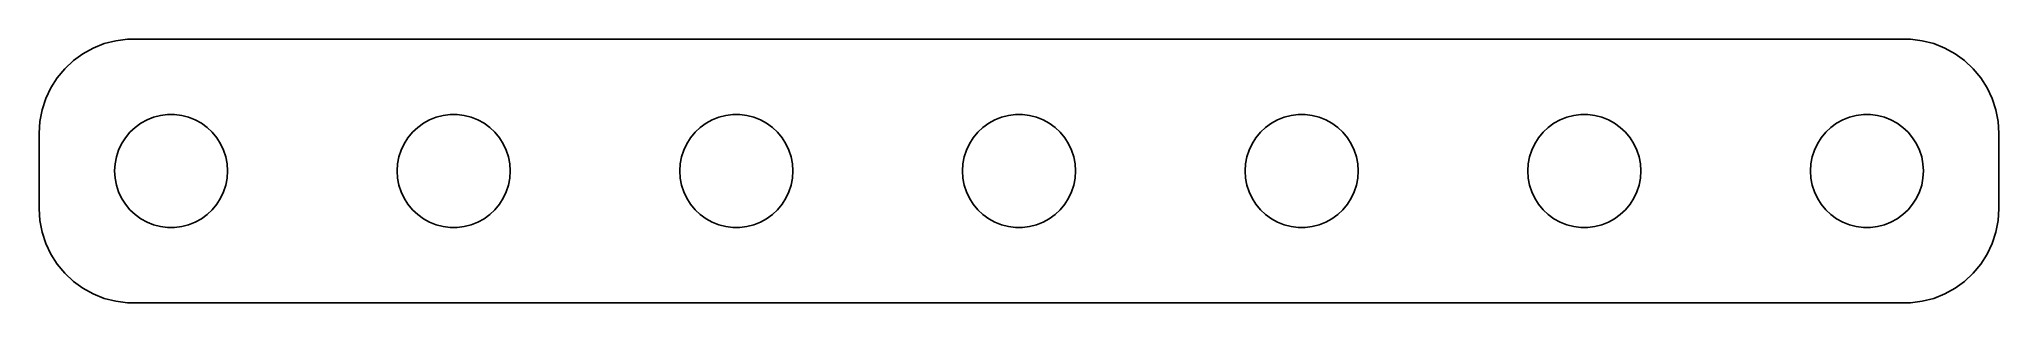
# Model space of a CAD drawing. Header units: metres. Extents: x 0 to 104, y 1 to 14.
import ezdxf

# ---------------------------------------------------------------- set-up
doc = ezdxf.new("R2010")
doc.units = ezdxf.units.M

msp = doc.modelspace()

# ---------------------------------------------------------------- linework, layer by layer
for p, q in [((2.82086, 13.7216), (2.31287, 13.3526)), ((3.37109, 14.0241), (2.82086, 13.7216)), ((3.95491, 14.2553), (3.37109, 14.0241)), ((4.56308, 14.4114), (3.95491, 14.2553)), ((5.18604, 14.4901), (4.56308, 14.4114)), ((99.8139, 14.4901), (5.18604, 14.4901)), ((100.437, 14.4114), (99.8139, 14.4901)), ((101.045, 14.2553), (100.437, 14.4114)), ((101.629, 14.0241), (101.045, 14.2553)), ((102.179, 13.7216), (101.629, 14.0241)), ((102.687, 13.3526), (102.179, 13.7216)), ((1.85515, 12.9227), (1.45491, 12.4389)), ((2.31287, 13.3526), (1.85515, 12.9227)), ((103.145, 12.9227), (102.687, 13.3526)), ((103.545, 12.4389), (103.145, 12.9227)), ((1.11845, 11.9088), (0.85111, 11.3406)), ((1.45491, 12.4389), (1.11845, 11.9088)), ((103.882, 11.9088), (103.545, 12.4389)), ((104.149, 11.3406), (103.882, 11.9088)), ((0.65707, 10.7434), (0.53941, 10.1267)), ((0.85111, 11.3406), (0.65707, 10.7434)), ((6.57294, 10.3532), (6.93785, 10.4469)), ((6.93785, 10.4469), (7.31161, 10.4941)), ((7.31161, 10.4941), (7.68837, 10.4941)), ((7.68837, 10.4941), (8.06213, 10.4469)), ((8.06213, 10.4469), (8.42705, 10.3532)), ((21.5729, 10.3532), (21.9379, 10.4469)), ((21.9379, 10.4469), (22.3116, 10.4941)), ((22.3116, 10.4941), (22.6884, 10.4941)), ((22.6884, 10.4941), (23.0621, 10.4469)), ((23.0621, 10.4469), (23.427, 10.3532)), ((36.5729, 10.3532), (36.9379, 10.4469)), ((36.9379, 10.4469), (37.3116, 10.4941)), ((37.3116, 10.4941), (37.6884, 10.4941)), ((37.6884, 10.4941), (38.0621, 10.4469)), ((38.0621, 10.4469), (38.427, 10.3532)), ((51.5729, 10.3532), (51.9379, 10.4469)), ((51.9379, 10.4469), (52.3116, 10.4941)), ((52.3116, 10.4941), (52.6884, 10.4941)), ((52.6884, 10.4941), (53.0621, 10.4469)), ((53.0621, 10.4469), (53.427, 10.3532)), ((66.573, 10.3532), (66.9379, 10.4469)), ((66.9379, 10.4469), (67.3116, 10.4941)), ((67.3116, 10.4941), (67.6884, 10.4941)), ((67.6884, 10.4941), (68.0621, 10.4469)), ((68.0621, 10.4469), (68.427, 10.3532)), ((81.573, 10.3532), (81.9379, 10.4469)), ((81.9379, 10.4469), (82.3116, 10.4941)), ((82.3116, 10.4941), (82.6884, 10.4941)), ((82.6884, 10.4941), (83.0621, 10.4469)), ((83.0621, 10.4469), (83.427, 10.3532)), ((96.573, 10.3532), (96.9379, 10.4469)), ((96.9379, 10.4469), (97.3116, 10.4941)), ((97.3116, 10.4941), (97.6884, 10.4941)), ((97.6884, 10.4941), (98.0621, 10.4469)), ((98.0621, 10.4469), (98.427, 10.3532)), ((104.343, 10.7434), (104.149, 11.3406)), ((104.461, 10.1267), (104.343, 10.7434)), ((0.53941, 10.1267), (0.5, 9.5)), ((0.5, 9.5), (0.5, 5.5)), ((5.07294, 9.26335), (5.31308, 9.55363)), ((5.31308, 9.55363), (5.58772, 9.81154)), ((5.58772, 9.81154), (5.89252, 10.033)), ((5.89252, 10.033), (6.22266, 10.2145)), ((6.22266, 10.2145), (6.57294, 10.3532)), ((8.42705, 10.3532), (8.77733, 10.2145)), ((8.77733, 10.2145), (9.10747, 10.033)), ((9.10747, 10.033), (9.41226, 9.81154)), ((9.41226, 9.81154), (9.6869, 9.55363)), ((9.6869, 9.55363), (9.92705, 9.26335)), ((20.0729, 9.26335), (20.3131, 9.55363)), ((20.3131, 9.55363), (20.5877, 9.81154)), ((20.5877, 9.81154), (20.8925, 10.033)), ((20.8925, 10.033), (21.2227, 10.2145)), ((21.2227, 10.2145), (21.5729, 10.3532)), ((23.427, 10.3532), (23.7773, 10.2145)), ((23.7773, 10.2145), (24.1075, 10.033)), ((24.1075, 10.033), (24.4123, 9.81154)), ((24.4123, 9.81154), (24.6869, 9.55363)), ((24.6869, 9.55363), (24.927, 9.26335)), ((35.0729, 9.26335), (35.3131, 9.55363)), ((35.3131, 9.55363), (35.5877, 9.81154)), ((35.5877, 9.81154), (35.8925, 10.033)), ((35.8925, 10.033), (36.2227, 10.2145)), ((36.2227, 10.2145), (36.5729, 10.3532)), ((38.427, 10.3532), (38.7773, 10.2145)), ((38.7773, 10.2145), (39.1075, 10.033)), ((39.1075, 10.033), (39.4123, 9.81154)), ((39.4123, 9.81154), (39.6869, 9.55363)), ((39.6869, 9.55363), (39.927, 9.26335)), ((50.0729, 9.26335), (50.3131, 9.55363)), ((50.3131, 9.55363), (50.5877, 9.81154)), ((50.5877, 9.81154), (50.8925, 10.033)), ((50.8925, 10.033), (51.2227, 10.2145)), ((51.2227, 10.2145), (51.5729, 10.3532)), ((53.427, 10.3532), (53.7773, 10.2145)), ((53.7773, 10.2145), (54.1075, 10.033)), ((54.1075, 10.033), (54.4123, 9.81154)), ((54.4123, 9.81154), (54.6869, 9.55363)), ((54.6869, 9.55363), (54.927, 9.26335)), ((65.073, 9.26335), (65.3131, 9.55363)), ((65.3131, 9.55363), (65.5877, 9.81154)), ((65.5877, 9.81154), (65.8925, 10.033)), ((65.8925, 10.033), (66.2227, 10.2145)), ((66.2227, 10.2145), (66.573, 10.3532)), ((68.427, 10.3532), (68.7773, 10.2145)), ((68.7773, 10.2145), (69.1075, 10.033)), ((69.1075, 10.033), (69.4123, 9.81154)), ((69.4123, 9.81154), (69.6869, 9.55363)), ((69.6869, 9.55363), (69.927, 9.26335)), ((80.073, 9.26335), (80.3131, 9.55363)), ((80.3131, 9.55363), (80.5877, 9.81154)), ((80.5877, 9.81154), (80.8925, 10.033)), ((80.8925, 10.033), (81.2227, 10.2145)), ((81.2227, 10.2145), (81.573, 10.3532)), ((83.427, 10.3532), (83.7773, 10.2145)), ((83.7773, 10.2145), (84.1075, 10.033)), ((84.1075, 10.033), (84.4123, 9.81154)), ((84.4123, 9.81154), (84.6869, 9.55363)), ((84.6869, 9.55363), (84.927, 9.26335)), ((95.073, 9.26335), (95.3131, 9.55363)), ((95.3131, 9.55363), (95.5877, 9.81154)), ((95.5877, 9.81154), (95.8925, 10.033)), ((95.8925, 10.033), (96.2227, 10.2145)), ((96.2227, 10.2145), (96.573, 10.3532)), ((98.427, 10.3532), (98.7773, 10.2145)), ((98.7773, 10.2145), (99.1075, 10.033)), ((99.1075, 10.033), (99.4123, 9.81154)), ((99.4123, 9.81154), (99.6869, 9.55363)), ((99.6869, 9.55363), (99.927, 9.26335)), ((104.5, 9.5), (104.461, 10.1267)), ((104.5, 5.5), (104.5, 9.5)), ((4.59424, 8.24606), (4.71066, 8.60437)), ((4.71066, 8.60437), (4.87108, 8.94525)), ((4.87108, 8.94525), (5.07294, 9.26335)), ((9.92705, 9.26335), (10.1289, 8.94525)), ((10.1289, 8.94525), (10.2893, 8.60437)), ((10.2893, 8.60437), (10.4057, 8.24606)), ((19.5942, 8.24606), (19.7107, 8.60437)), ((19.7107, 8.60437), (19.8711, 8.94525)), ((19.8711, 8.94525), (20.0729, 9.26335)), ((24.927, 9.26335), (25.1289, 8.94525)), ((25.1289, 8.94525), (25.2893, 8.60437)), ((25.2893, 8.60437), (25.4057, 8.24606)), ((34.5942, 8.24606), (34.7107, 8.60437)), ((34.7107, 8.60437), (34.8711, 8.94525)), ((34.8711, 8.94525), (35.0729, 9.26335)), ((39.927, 9.26335), (40.1289, 8.94525)), ((40.1289, 8.94525), (40.2893, 8.60437)), ((40.2893, 8.60437), (40.4057, 8.24606)), ((49.5942, 8.24606), (49.7107, 8.60437)), ((49.7107, 8.60437), (49.8711, 8.94525)), ((49.8711, 8.94525), (50.0729, 9.26335)), ((54.927, 9.26335), (55.1289, 8.94525)), ((55.1289, 8.94525), (55.2893, 8.60437)), ((55.2893, 8.60437), (55.4057, 8.24606)), ((64.5943, 8.24606), (64.7107, 8.60437)), ((64.7107, 8.60437), (64.8711, 8.94525)), ((64.8711, 8.94525), (65.073, 9.26335)), ((69.927, 9.26335), (70.1289, 8.94525)), ((70.1289, 8.94525), (70.2893, 8.60437)), ((70.2893, 8.60437), (70.4057, 8.24606)), ((79.5943, 8.24606), (79.7107, 8.60437)), ((79.7107, 8.60437), (79.8711, 8.94525)), ((79.8711, 8.94525), (80.073, 9.26335)), ((84.927, 9.26335), (85.1289, 8.94525)), ((85.1289, 8.94525), (85.2893, 8.60437)), ((85.2893, 8.60437), (85.4057, 8.24606)), ((94.5943, 8.24606), (94.7107, 8.60437)), ((94.7107, 8.60437), (94.8711, 8.94525)), ((94.8711, 8.94525), (95.073, 9.26335)), ((99.927, 9.26335), (100.129, 8.94525)), ((100.129, 8.94525), (100.289, 8.60437)), ((100.289, 8.60437), (100.406, 8.24606)), ((4.5, 7.5), (4.52365, 7.87599)), ((4.52365, 7.12399), (4.5, 7.5)), ((4.52365, 7.87599), (4.59424, 8.24606)), ((10.4057, 8.24606), (10.4763, 7.87599)), ((10.4763, 7.87599), (10.5, 7.5)), ((10.5, 7.5), (10.4763, 7.12399)), ((19.5, 7.5), (19.5237, 7.87599)), ((19.5237, 7.12399), (19.5, 7.5)), ((19.5237, 7.87599), (19.5942, 8.24606)), ((25.4057, 8.24606), (25.4763, 7.87599)), ((25.4763, 7.87599), (25.5, 7.5)), ((25.5, 7.5), (25.4763, 7.12399)), ((34.5, 7.5), (34.5237, 7.87599)), ((34.5237, 7.12399), (34.5, 7.5)), ((34.5237, 7.87599), (34.5942, 8.24606)), ((40.4057, 8.24606), (40.4763, 7.87599)), ((40.4763, 7.87599), (40.5, 7.5)), ((40.5, 7.5), (40.4763, 7.12399)), ((49.5, 7.5), (49.5237, 7.87599)), ((49.5237, 7.12399), (49.5, 7.5)), ((49.5237, 7.87599), (49.5942, 8.24606)), ((55.4057, 8.24606), (55.4763, 7.87599)), ((55.4763, 7.87599), (55.5, 7.5)), ((55.5, 7.5), (55.4763, 7.12399)), ((64.5, 7.5), (64.5237, 7.87599)), ((64.5237, 7.12399), (64.5, 7.5)), ((64.5237, 7.87599), (64.5943, 8.24606)), ((70.4057, 8.24606), (70.4763, 7.87599)), ((70.4763, 7.87599), (70.5, 7.5)), ((70.5, 7.5), (70.4763, 7.12399)), ((79.5, 7.5), (79.5237, 7.87599)), ((79.5237, 7.12399), (79.5, 7.5)), ((79.5237, 7.87599), (79.5943, 8.24606)), ((85.4057, 8.24606), (85.4763, 7.87599)), ((85.4763, 7.87599), (85.5, 7.5)), ((85.5, 7.5), (85.4763, 7.12399)), ((94.5, 7.5), (94.5237, 7.87599)), ((94.5237, 7.12399), (94.5, 7.5)), ((94.5237, 7.87599), (94.5943, 8.24606)), ((100.406, 8.24606), (100.476, 7.87599)), ((100.476, 7.87599), (100.5, 7.5)), ((100.5, 7.5), (100.476, 7.12399)), ((4.59424, 6.75392), (4.52365, 7.12399)), ((4.71066, 6.39561), (4.59424, 6.75392)), ((4.87108, 6.05473), (4.71066, 6.39561)), ((10.2893, 6.39561), (10.1289, 6.05473)), ((10.4057, 6.75392), (10.2893, 6.39561)), ((10.4763, 7.12399), (10.4057, 6.75392)), ((19.5942, 6.75392), (19.5237, 7.12399)), ((19.7107, 6.39561), (19.5942, 6.75392)), ((19.8711, 6.05473), (19.7107, 6.39561)), ((25.2893, 6.39561), (25.1289, 6.05473)), ((25.4057, 6.75392), (25.2893, 6.39561)), ((25.4763, 7.12399), (25.4057, 6.75392)), ((34.5942, 6.75392), (34.5237, 7.12399)), ((34.7107, 6.39561), (34.5942, 6.75392)), ((34.8711, 6.05473), (34.7107, 6.39561)), ((40.2893, 6.39561), (40.1289, 6.05473)), ((40.4057, 6.75392), (40.2893, 6.39561)), ((40.4763, 7.12399), (40.4057, 6.75392)), ((49.5942, 6.75392), (49.5237, 7.12399)), ((49.7107, 6.39561), (49.5942, 6.75392)), ((49.8711, 6.05473), (49.7107, 6.39561)), ((55.2893, 6.39561), (55.1289, 6.05473)), ((55.4057, 6.75392), (55.2893, 6.39561)), ((55.4763, 7.12399), (55.4057, 6.75392)), ((64.5943, 6.75392), (64.5237, 7.12399)), ((64.7107, 6.39561), (64.5943, 6.75392)), ((64.8711, 6.05473), (64.7107, 6.39561)), ((70.2893, 6.39561), (70.1289, 6.05473)), ((70.4057, 6.75392), (70.2893, 6.39561)), ((70.4763, 7.12399), (70.4057, 6.75392)), ((79.5943, 6.75392), (79.5237, 7.12399)), ((79.7107, 6.39561), (79.5943, 6.75392)), ((79.8711, 6.05473), (79.7107, 6.39561)), ((85.2893, 6.39561), (85.1289, 6.05473)), ((85.4057, 6.75392), (85.2893, 6.39561)), ((85.4763, 7.12399), (85.4057, 6.75392)), ((94.5943, 6.75392), (94.5237, 7.12399)), ((94.7107, 6.39561), (94.5943, 6.75392)), ((94.8711, 6.05473), (94.7107, 6.39561)), ((100.289, 6.39561), (100.129, 6.05473)), ((100.406, 6.75392), (100.289, 6.39561)), ((100.476, 7.12399), (100.406, 6.75392)), ((0.5, 5.5), (0.53941, 4.87332)), ((5.07294, 5.73663), (4.87108, 6.05473)), ((5.31308, 5.44635), (5.07294, 5.73663)), ((5.58772, 5.18845), (5.31308, 5.44635)), ((9.6869, 5.44635), (9.41226, 5.18845)), ((9.92705, 5.73663), (9.6869, 5.44635)), ((10.1289, 6.05473), (9.92705, 5.73663)), ((20.0729, 5.73663), (19.8711, 6.05473)), ((20.3131, 5.44635), (20.0729, 5.73663)), ((20.5877, 5.18845), (20.3131, 5.44635)), ((24.6869, 5.44635), (24.4123, 5.18845)), ((24.927, 5.73663), (24.6869, 5.44635)), ((25.1289, 6.05473), (24.927, 5.73663)), ((35.0729, 5.73663), (34.8711, 6.05473)), ((35.3131, 5.44635), (35.0729, 5.73663)), ((35.5877, 5.18845), (35.3131, 5.44635)), ((39.6869, 5.44635), (39.4123, 5.18845)), ((39.927, 5.73663), (39.6869, 5.44635)), ((40.1289, 6.05473), (39.927, 5.73663)), ((50.0729, 5.73663), (49.8711, 6.05473)), ((50.3131, 5.44635), (50.0729, 5.73663)), ((50.5877, 5.18845), (50.3131, 5.44635)), ((54.6869, 5.44635), (54.4123, 5.18845)), ((54.927, 5.73663), (54.6869, 5.44635)), ((55.1289, 6.05473), (54.927, 5.73663)), ((65.073, 5.73663), (64.8711, 6.05473)), ((65.3131, 5.44635), (65.073, 5.73663)), ((65.5877, 5.18845), (65.3131, 5.44635)), ((69.6869, 5.44635), (69.4123, 5.18845)), ((69.927, 5.73663), (69.6869, 5.44635)), ((70.1289, 6.05473), (69.927, 5.73663)), ((80.073, 5.73663), (79.8711, 6.05473)), ((80.3131, 5.44635), (80.073, 5.73663)), ((80.5877, 5.18845), (80.3131, 5.44635)), ((84.6869, 5.44635), (84.4123, 5.18845)), ((84.927, 5.73663), (84.6869, 5.44635)), ((85.1289, 6.05473), (84.927, 5.73663)), ((95.073, 5.73663), (94.8711, 6.05473)), ((95.3131, 5.44635), (95.073, 5.73663)), ((95.5877, 5.18845), (95.3131, 5.44635)), ((99.6869, 5.44635), (99.4123, 5.18845)), ((99.927, 5.73663), (99.6869, 5.44635)), ((100.129, 6.05473), (99.927, 5.73663)), ((104.461, 4.87332), (104.5, 5.5)), ((0.53941, 4.87332), (0.65707, 4.25655)), ((0.65707, 4.25655), (0.85111, 3.65936)), ((5.89252, 4.96701), (5.58772, 5.18845)), ((6.22266, 4.78551), (5.89252, 4.96701)), ((6.57294, 4.64682), (6.22266, 4.78551)), ((6.93785, 4.55313), (6.57294, 4.64682)), ((7.31161, 4.50591), (6.93785, 4.55313)), ((7.68837, 4.50591), (7.31161, 4.50591)), ((8.06213, 4.55313), (7.68837, 4.50591)), ((8.42705, 4.64682), (8.06213, 4.55313)), ((8.77733, 4.78551), (8.42705, 4.64682)), ((9.10747, 4.96701), (8.77733, 4.78551)), ((9.41226, 5.18845), (9.10747, 4.96701)), ((20.8925, 4.96701), (20.5877, 5.18845)), ((21.2227, 4.78551), (20.8925, 4.96701)), ((21.5729, 4.64682), (21.2227, 4.78551)), ((21.9379, 4.55313), (21.5729, 4.64682)), ((22.3116, 4.50591), (21.9379, 4.55313)), ((22.6884, 4.50591), (22.3116, 4.50591)), ((23.0621, 4.55313), (22.6884, 4.50591)), ((23.427, 4.64682), (23.0621, 4.55313)), ((23.7773, 4.78551), (23.427, 4.64682)), ((24.1075, 4.96701), (23.7773, 4.78551)), ((24.4123, 5.18845), (24.1075, 4.96701)), ((35.8925, 4.96701), (35.5877, 5.18845)), ((36.2227, 4.78551), (35.8925, 4.96701)), ((36.5729, 4.64682), (36.2227, 4.78551)), ((36.9379, 4.55313), (36.5729, 4.64682)), ((37.3116, 4.50591), (36.9379, 4.55313)), ((37.6884, 4.50591), (37.3116, 4.50591)), ((38.0621, 4.55313), (37.6884, 4.50591)), ((38.427, 4.64682), (38.0621, 4.55313)), ((38.7773, 4.78551), (38.427, 4.64682)), ((39.1075, 4.96701), (38.7773, 4.78551)), ((39.4123, 5.18845), (39.1075, 4.96701)), ((50.8925, 4.96701), (50.5877, 5.18845)), ((51.2227, 4.78551), (50.8925, 4.96701)), ((51.5729, 4.64682), (51.2227, 4.78551)), ((51.9379, 4.55313), (51.5729, 4.64682)), ((52.3116, 4.50591), (51.9379, 4.55313)), ((52.6884, 4.50591), (52.3116, 4.50591)), ((53.0621, 4.55313), (52.6884, 4.50591)), ((53.427, 4.64682), (53.0621, 4.55313)), ((53.7773, 4.78551), (53.427, 4.64682)), ((54.1075, 4.96701), (53.7773, 4.78551)), ((54.4123, 5.18845), (54.1075, 4.96701)), ((65.8925, 4.96701), (65.5877, 5.18845)), ((66.2227, 4.78551), (65.8925, 4.96701)), ((66.573, 4.64682), (66.2227, 4.78551)), ((66.9379, 4.55313), (66.573, 4.64682)), ((67.3116, 4.50591), (66.9379, 4.55313)), ((67.6884, 4.50591), (67.3116, 4.50591)), ((68.0621, 4.55313), (67.6884, 4.50591)), ((68.427, 4.64682), (68.0621, 4.55313)), ((68.7773, 4.78551), (68.427, 4.64682)), ((69.1075, 4.96701), (68.7773, 4.78551)), ((69.4123, 5.18845), (69.1075, 4.96701)), ((80.8925, 4.96701), (80.5877, 5.18845)), ((81.2227, 4.78551), (80.8925, 4.96701)), ((81.573, 4.64682), (81.2227, 4.78551)), ((81.9379, 4.55313), (81.573, 4.64682)), ((82.3116, 4.50591), (81.9379, 4.55313)), ((82.6884, 4.50591), (82.3116, 4.50591)), ((83.0621, 4.55313), (82.6884, 4.50591)), ((83.427, 4.64682), (83.0621, 4.55313)), ((83.7773, 4.78551), (83.427, 4.64682)), ((84.1075, 4.96701), (83.7773, 4.78551)), ((84.4123, 5.18845), (84.1075, 4.96701)), ((95.8925, 4.96701), (95.5877, 5.18845)), ((96.2227, 4.78551), (95.8925, 4.96701)), ((96.573, 4.64682), (96.2227, 4.78551)), ((96.9379, 4.55313), (96.573, 4.64682)), ((97.3116, 4.50591), (96.9379, 4.55313)), ((97.6884, 4.50591), (97.3116, 4.50591)), ((98.0621, 4.55313), (97.6884, 4.50591)), ((98.427, 4.64682), (98.0621, 4.55313)), ((98.7773, 4.78551), (98.427, 4.64682)), ((99.1075, 4.96701), (98.7773, 4.78551)), ((99.4123, 5.18845), (99.1075, 4.96701)), ((104.149, 3.65936), (104.343, 4.25655)), ((104.343, 4.25655), (104.461, 4.87332)), ((0.85111, 3.65936), (1.11845, 3.09122)), ((103.882, 3.09122), (104.149, 3.65936)), ((1.11845, 3.09122), (1.45491, 2.56107)), ((1.45491, 2.56107), (1.85515, 2.07726)), ((103.145, 2.07726), (103.545, 2.56107)), ((103.545, 2.56107), (103.882, 3.09122)), ((1.85515, 2.07726), (2.31287, 1.64743)), ((2.31287, 1.64743), (2.82086, 1.27835)), ((2.82086, 1.27835), (3.37109, 0.97586)), ((101.629, 0.97586), (102.179, 1.27835)), ((102.179, 1.27835), (102.687, 1.64743)), ((102.687, 1.64743), (103.145, 2.07726)), ((3.37109, 0.97586), (3.95491, 0.7447)), ((3.95491, 0.7447), (4.56308, 0.58856)), ((4.56308, 0.58856), (5.18604, 0.50986)), ((5.18604, 0.50986), (99.8139, 0.50986)), ((99.8139, 0.50986), (100.437, 0.58856)), ((100.437, 0.58856), (101.045, 0.7447)), ((101.045, 0.7447), (101.629, 0.97586))]:
    msp.add_line(p, q)

doc.saveas('drawing.dxf')
